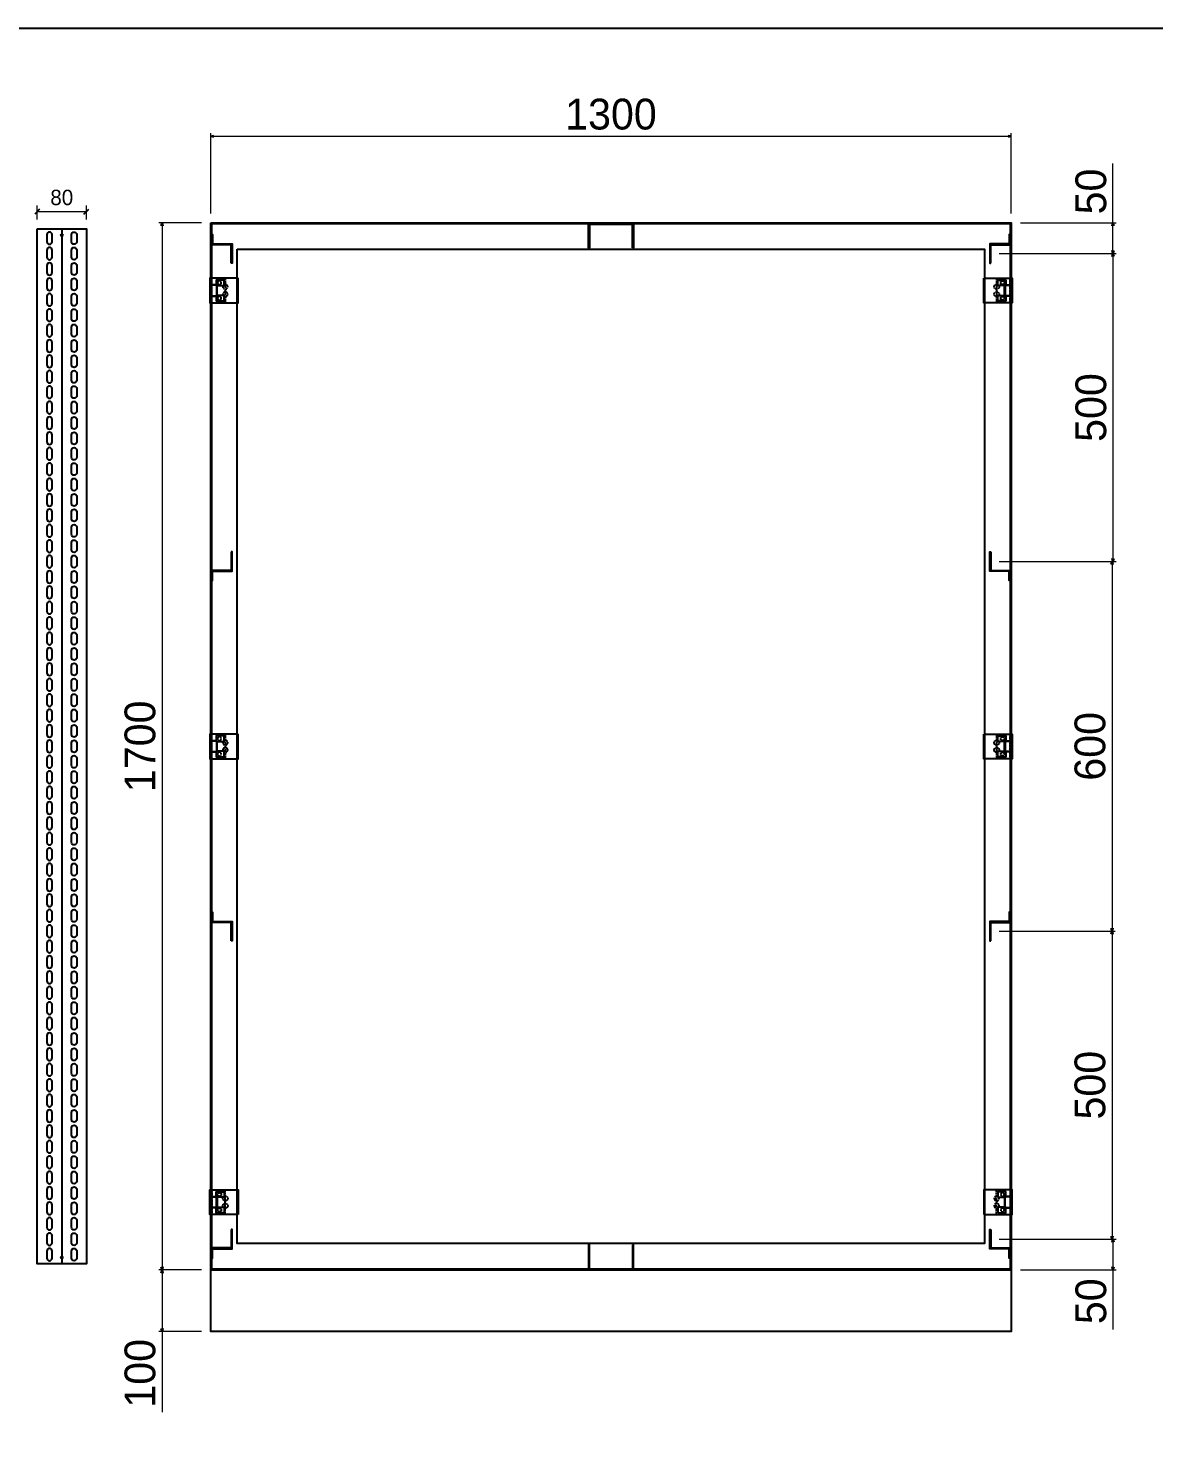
# Model space of a CAD drawing. Header units: millimetres. Extents: x 0 to 5692, y 0 to 4025.
# Drawn here: x 2035 to 3864, y 1738 to 4025 of the extents above; entities that cross this region are included whole.
import ezdxf

# ---------------------------------------------------------------- set-up
doc = ezdxf.new("R2010")
doc.units = ezdxf.units.MM
doc.linetypes.add('HIDDEN2', pattern=[4.7625, 3.175, -1.5875])
doc.layers.add('DIM', color=253, linetype='Continuous')
doc.styles.add('Arial', font='arial.ttf')
doc.dimstyles.new('CNC', dxfattribs={"dimtxt": 50, "dimasz": 5, "dimexe": 5, "dimexo": 15, "dimgap": 10, "dimtad": 1, "dimdec": 0, "dimtxsty": 'Standard', "dimblk": 'OPEN30', "dimcen": 10, "dimclrd": 5, "dimclre": 5, "dimclrt": 3, "dimazin": 3, "dimtfac": 1, "dimtdec": 0, "dimtmove": 0, "dimatfit": 3, "dimldrblk": 'ARCHTICK', "dimlwd": 9, "dimlwe": 9})
doc.dimstyles.new('Dim-25', dxfattribs={"dimtxt": 25, "dimasz": 8, "dimexe": 10, "dimexo": 15, "dimgap": 10, "dimtad": 1, "dimdec": 0, "dimtxsty": 'Standard', "dimblk": 'OBLIQUE', "dimcen": 10, "dimclrd": 5, "dimclre": 5, "dimclrt": 3, "dimazin": 3, "dimtfac": 1, "dimtdec": 0, "dimtmove": 0, "dimatfit": 3, "dimldrblk": 'OBLIQUE', "dimlwd": 9, "dimlwe": 9})

# ---------------------------------------------------------------- blocks, each defined once
blk = doc.blocks.new('KHUNG CHUẨN')
at = {"color": 7}
blk.add_lwpolyline([(16919.2, -26555.2), (19889.2, -26555.2), (19889.2, -28655.2), (16919.2, -28655.2)], close=True, dxfattribs=at)
at = {"color": 3, "style": 'Arial'}
for tag, p in [('#01', (17055.6, -28580.1)), ('#02', (17431.4, -28580.1)), ('#03', (18030.6, -28580.1)), ('#08', (18751.7, -28580.1)), ('#10', (19064.8, -28580.1)), ('#11', (19060.3, -28625.7)), ('#12', (19806.5, -28628.9)), ('#04', (17024.8, -28634.6)), ('#05', (17308.5, -28633)), ('#06', (17632.7, -28633.7)), ('#07', (18002, -28634.7)), ('#09', (18753.8, -28632.6))]:
    blk.add_attdef(tag, p, '', height=20, dxfattribs=at)
blk = doc.blocks.new('*D8')
at = {"color": 5, "lineweight": 9, "ltscale": 3, "transparency": 16777216}
for p, q in [((2332.1, 3724.1), (2332.1, 3854.5)), ((2337.1, 3849.5), (3627.1, 3849.5)), ((3632.1, 3724.1), (3632.1, 3854.5))]:
    blk.add_line(p, q, dxfattribs=at)
at = {"color": 0, "linetype": 'ByBlock', "lineweight": -2}
for p, q in [((2332.1, 3849.5), (2337.1, 3850.9)), ((2337.1, 3848.2), (2332.1, 3849.5)), ((2332.1, 3849.5), (2337.1, 3849.5)), ((3627.1, 3850.9), (3632.1, 3849.5)), ((3632.1, 3849.5), (3627.1, 3848.2)), ((3632.1, 3849.5), (3627.1, 3849.5))]:
    blk.add_line(p, q, dxfattribs=at)
at = {"layer": 'Defpoints', "color": 0, "ltscale": 3, "transparency": 16777216}
for p in [(3632.1, 3849.5), (2332.1, 3709.1), (3632.1, 3709.1)]:
    blk.add_point(p, dxfattribs=at)
at = {"color": 3, "ltscale": 3, "transparency": 16777216, "insert": (2982.1, 3885.1), "char_height": 50, "attachment_point": 5}
blk.add_mtext('1300', dxfattribs=at)
blk = doc.blocks.new('_ArchTick')
at = {"color": 0, "const_width": 0.15}
blk.add_lwpolyline([(-0.5, -0.5), (0.5, 0.5)], dxfattribs=at)
blk = doc.blocks.new('_Open30')
at = {"color": 0, "linetype": 'ByBlock', "lineweight": -2}
for p, q in [((-1, 0.27), (0, 0)), ((0, 0), (-1, -0.27)), ((0, 0), (-1, 0))]:
    blk.add_line(p, q, dxfattribs=at)
blk = doc.blocks.new('*D9')
at = {"color": 5, "lineweight": 9, "ltscale": 3, "transparency": 16777216}
for p, q in [((2317.1, 3709.1), (2247.9, 3709.1)), ((2252.9, 3704.1), (2252.9, 2014.1)), ((2317.1, 2009.1), (2247.9, 2009.1))]:
    blk.add_line(p, q, dxfattribs=at)
at = {"color": 0, "linetype": 'ByBlock', "lineweight": -2}
for p, q in [((2251.5, 3704.1), (2252.9, 3709.1)), ((2252.9, 3709.1), (2254.2, 3704.1)), ((2252.9, 3709.1), (2252.9, 3704.1)), ((2252.9, 2009.1), (2251.5, 2014.1)), ((2254.2, 2014.1), (2252.9, 2009.1)), ((2252.9, 2009.1), (2252.9, 2014.1))]:
    blk.add_line(p, q, dxfattribs=at)
at = {"layer": 'Defpoints', "color": 0, "ltscale": 3, "transparency": 16777216}
for p in [(2332.1, 3709.1), (2252.9, 2009.1), (2332.1, 2009.1)]:
    blk.add_point(p, dxfattribs=at)
at = {"color": 3, "ltscale": 3, "transparency": 16777216, "insert": (2217.3, 2859.1), "char_height": 50, "attachment_point": 5, "rotation": 90}
blk.add_mtext('1700', dxfattribs=at)
blk = doc.blocks.new('*D10')
at = {"color": 5, "lineweight": 9, "ltscale": 3, "transparency": 16777216}
for p, q in [((2317.1, 2009.1), (2247.9, 2009.1)), ((2252.9, 2004.1), (2252.9, 1914.1)), ((2317.1, 1909.1), (2247.9, 1909.1)), ((2252.9, 1909.1), (2252.9, 1778.5))]:
    blk.add_line(p, q, dxfattribs=at)
at = {"color": 0, "linetype": 'ByBlock', "lineweight": -2}
for p, q in [((2251.5, 2004.1), (2252.9, 2009.1)), ((2252.9, 2009.1), (2254.2, 2004.1)), ((2252.9, 2009.1), (2252.9, 2004.1)), ((2252.9, 1909.1), (2251.5, 1914.1)), ((2254.2, 1914.1), (2252.9, 1909.1)), ((2252.9, 1909.1), (2252.9, 1914.1))]:
    blk.add_line(p, q, dxfattribs=at)
at = {"layer": 'Defpoints', "color": 0, "ltscale": 3, "transparency": 16777216}
for p in [(2332.1, 2009.1), (2252.9, 1909.1), (2332.1, 1909.1)]:
    blk.add_point(p, dxfattribs=at)
at = {"color": 3, "ltscale": 3, "transparency": 16777216, "insert": (2217.3, 1841.3), "char_height": 50, "attachment_point": 5, "rotation": 90}
blk.add_mtext('100', dxfattribs=at)
blk = doc.blocks.new('HL044-1.3-C')
at = {"color": 1, "linetype": 'HIDDEN2', "ltscale": 0.5}
for p, q in [((-25, 40), (-25, 0)), ((-3, 0), (-3, 40))]:
    blk.add_line(p, q, dxfattribs=at)
at = {"color": 1}
for p, q in [((-12, 29), (0, 29)), ((-12, 11), (-12, 29)), ((-11, 28.5), (0, 28.5)), ((-11, 28.5), (-11, 11.5)), ((0, 11), (-12, 11)), ((0, 11.5), (-11, 11.5))]:
    blk.add_line(p, q, dxfattribs=at)
blk.add_lwpolyline([(-46, 40), (0, 40), (0, 0), (-46, 0)], close=True, dxfattribs=at)
at = {"color": 1, "linetype": 'HIDDEN2', "ltscale": 0.5}
for centre, radius in [((-25, 26), 4), ((-15.5, 32.5), 3), ((-25, 14), 4), ((-15.5, 7.5), 3)]:
    blk.add_circle(centre, radius, dxfattribs=at)
blk = doc.blocks.new('*D11')
at = {"color": 5, "lineweight": 9, "ltscale": 3, "transparency": 16777216}
for p, q in [((3797.5, 3709.1), (3797.5, 3805.5)), ((3647.1, 3709.1), (3802.5, 3709.1)), ((3797.5, 3664.1), (3797.5, 3704.1)), ((3612.6, 3659.1), (3802.5, 3659.1))]:
    blk.add_line(p, q, dxfattribs=at)
at = {"color": 0, "linetype": 'ByBlock', "lineweight": -2}
for p, q in [((3796.1, 3704.1), (3797.5, 3709.1)), ((3797.5, 3709.1), (3798.8, 3704.1)), ((3797.5, 3709.1), (3797.5, 3704.1)), ((3797.5, 3659.1), (3796.1, 3664.1)), ((3798.8, 3664.1), (3797.5, 3659.1)), ((3797.5, 3659.1), (3797.5, 3664.1))]:
    blk.add_line(p, q, dxfattribs=at)
at = {"layer": 'Defpoints', "color": 0, "ltscale": 3, "transparency": 16777216}
for p in [(3632.1, 3709.1), (3797.5, 3709.1), (3597.6, 3659.1)]:
    blk.add_point(p, dxfattribs=at)
at = {"color": 3, "ltscale": 3, "transparency": 16777216, "insert": (3761.9, 3759.8), "char_height": 50, "attachment_point": 5, "rotation": 90}
blk.add_mtext('50', dxfattribs=at)
blk = doc.blocks.new('*D12')
at = {"color": 5, "lineweight": 9, "ltscale": 3, "transparency": 16777216}
for p, q in [((3614.1, 3659.1), (3802.5, 3659.1)), ((3797.5, 3654.1), (3797.5, 3164.1)), ((3612.6, 3159.1), (3802.5, 3159.1))]:
    blk.add_line(p, q, dxfattribs=at)
at = {"color": 0, "linetype": 'ByBlock', "lineweight": -2}
for p, q in [((3796.1, 3654.1), (3797.5, 3659.1)), ((3797.5, 3659.1), (3798.8, 3654.1)), ((3797.5, 3659.1), (3797.5, 3654.1)), ((3797.5, 3159.1), (3796.1, 3164.1)), ((3798.8, 3164.1), (3797.5, 3159.1)), ((3797.5, 3159.1), (3797.5, 3164.1))]:
    blk.add_line(p, q, dxfattribs=at)
at = {"layer": 'Defpoints', "color": 0, "ltscale": 3, "transparency": 16777216}
for p in [(3599.1, 3659.1), (3597.6, 3159.1), (3797.5, 3159.1)]:
    blk.add_point(p, dxfattribs=at)
at = {"color": 3, "ltscale": 3, "transparency": 16777216, "insert": (3761.9, 3409.1), "char_height": 50, "attachment_point": 5, "rotation": 90}
blk.add_mtext('500', dxfattribs=at)
blk = doc.blocks.new('*D13')
at = {"color": 5, "lineweight": 9, "ltscale": 3, "transparency": 16777216}
for p, q in [((3612.6, 3159.1), (3801, 3159.1)), ((3796, 3154.1), (3796, 2564.1)), ((3612.6, 2559.1), (3801, 2559.1))]:
    blk.add_line(p, q, dxfattribs=at)
at = {"color": 0, "linetype": 'ByBlock', "lineweight": -2}
for p, q in [((3794.6, 3154.1), (3796, 3159.1)), ((3796, 3159.1), (3797.3, 3154.1)), ((3796, 3159.1), (3796, 3154.1)), ((3796, 2559.1), (3794.6, 2564.1)), ((3797.3, 2564.1), (3796, 2559.1)), ((3796, 2559.1), (3796, 2564.1))]:
    blk.add_line(p, q, dxfattribs=at)
at = {"layer": 'Defpoints', "color": 0, "ltscale": 3, "transparency": 16777216}
for p in [(3597.6, 3159.1), (3597.6, 2559.1), (3796, 2559.1)]:
    blk.add_point(p, dxfattribs=at)
at = {"color": 3, "ltscale": 3, "transparency": 16777216, "insert": (3760.4, 2859.1), "char_height": 50, "attachment_point": 5, "rotation": 90}
blk.add_mtext('600', dxfattribs=at)
blk = doc.blocks.new('*D14')
at = {"color": 5, "lineweight": 9, "ltscale": 3, "transparency": 16777216}
for p, q in [((3612.6, 2559.1), (3801, 2559.1)), ((3796, 2554.1), (3796, 2064.1)), ((3612.6, 2059.1), (3801, 2059.1))]:
    blk.add_line(p, q, dxfattribs=at)
at = {"color": 0, "linetype": 'ByBlock', "lineweight": -2}
for p, q in [((3794.6, 2554.1), (3796, 2559.1)), ((3796, 2559.1), (3797.3, 2554.1)), ((3796, 2559.1), (3796, 2554.1)), ((3796, 2059.1), (3794.6, 2064.1)), ((3797.3, 2064.1), (3796, 2059.1)), ((3796, 2059.1), (3796, 2064.1))]:
    blk.add_line(p, q, dxfattribs=at)
at = {"layer": 'Defpoints', "color": 0, "ltscale": 3, "transparency": 16777216}
for p in [(3597.6, 2559.1), (3597.6, 2059.1), (3796, 2059.1)]:
    blk.add_point(p, dxfattribs=at)
at = {"color": 3, "ltscale": 3, "transparency": 16777216, "insert": (3760.4, 2309.1), "char_height": 50, "attachment_point": 5, "rotation": 90}
blk.add_mtext('500', dxfattribs=at)
blk = doc.blocks.new('*D15')
at = {"color": 5, "lineweight": 9, "ltscale": 3, "transparency": 16777216}
for p, q in [((3614.1, 2059.1), (3802.5, 2059.1)), ((3797.5, 2054.1), (3797.5, 2014.1)), ((3647.1, 2009.1), (3802.5, 2009.1)), ((3797.5, 2009.1), (3797.5, 1912.6))]:
    blk.add_line(p, q, dxfattribs=at)
at = {"color": 0, "linetype": 'ByBlock', "lineweight": -2}
for p, q in [((3796.1, 2054.1), (3797.5, 2059.1)), ((3797.5, 2059.1), (3798.8, 2054.1)), ((3797.5, 2059.1), (3797.5, 2054.1)), ((3797.5, 2009.1), (3796.1, 2014.1)), ((3798.8, 2014.1), (3797.5, 2009.1)), ((3797.5, 2009.1), (3797.5, 2014.1))]:
    blk.add_line(p, q, dxfattribs=at)
at = {"layer": 'Defpoints', "color": 0, "ltscale": 3, "transparency": 16777216}
for p in [(3599.1, 2059.1), (3632.1, 2009.1), (3797.5, 2009.1)]:
    blk.add_point(p, dxfattribs=at)
at = {"color": 3, "ltscale": 3, "transparency": 16777216, "insert": (3761.9, 1958.3), "char_height": 50, "attachment_point": 5, "rotation": 90}
blk.add_mtext('50', dxfattribs=at)
blk = doc.blocks.new('*D18')
at = {"color": 0, "linetype": 'ByBlock', "lineweight": -2}
for p, q in [((2054, 3731.2), (2046, 3723.2)), ((2126, 3723.2), (2134, 3731.2))]:
    blk.add_line(p, q, dxfattribs=at)
at = {"layer": 'Defpoints', "color": 0, "ltscale": 3, "transparency": 16777216}
for p in [(2130, 3727.2), (2050, 3699.1), (2130, 3699.1)]:
    blk.add_point(p, dxfattribs=at)
at = {"layer": 'DIM', "color": 5, "lineweight": 9, "ltscale": 3, "transparency": 16777216}
for p, q in [((2050, 3714.1), (2050, 3737.2)), ((2130, 3714.1), (2130, 3737.2)), ((2050, 3727.2), (2130, 3727.2))]:
    blk.add_line(p, q, dxfattribs=at)
at = {"layer": 'DIM', "color": 3, "ltscale": 3, "transparency": 16777216, "insert": (2090, 3750), "char_height": 25, "attachment_point": 5}
blk.add_mtext('80', dxfattribs=at)
blk = doc.blocks.new('_Oblique')
at = {"color": 0, "linetype": 'ByBlock', "lineweight": -2}
blk.add_line((-0.5, -0.5), (0.5, 0.5), dxfattribs=at)

msp = doc.modelspace()

# ---------------------------------------------------------------- linework, layer by layer
at = {"color": 7, "ltscale": 3}
msp.add_line((2090, 3699.1), (2090, 2019.1), dxfattribs=at)
at = {"ltscale": 3}
for points in [[(2332.1, 3709.1), (3632.1, 3709.1), (3632.1, 2009.1), (2332.1, 2009.1)], [(2333.6, 3707.6), (3630.6, 3707.6), (3630.6, 2010.6), (2333.6, 2010.6)], [(2375.1, 3666.1), (3589.1, 3666.1), (3589.1, 2052.1), (2375.1, 2052.1)], [(2332.1, 2009.1), (3632.1, 2009.1), (3632.1, 1909.1), (2332.1, 1909.1)]]:
    msp.add_lwpolyline(points, close=True, dxfattribs=at)
at = {"color": 8}
for points in [[(3017.1, 3668.3), (3017.1, 3706.1), (2947.1, 3706.1), (2947.1, 3668.3), (2945.6, 3668.3), (2945.6, 3707.6), (3018.6, 3707.6), (3018.6, 3668.3)], [(2365.1, 3643.3), (2365.1, 3673.3), (2333.6, 3673.3), (2333.6, 3689.8), (2335.1, 3689.8), (2335.1, 3674.8), (2366.6, 3674.8), (2366.6, 3643.3)], [(3599.1, 3643.3), (3599.1, 3673.3), (3630.6, 3673.3), (3630.6, 3689.8), (3629.1, 3689.8), (3629.1, 3674.8), (3597.6, 3674.8), (3597.6, 3643.3)], [(2365.1, 3174.8), (2365.1, 3144.8), (2333.6, 3144.8), (2333.6, 3128.3), (2335.1, 3128.3), (2335.1, 3143.3), (2366.6, 3143.3), (2366.6, 3174.8)], [(3599.1, 3174.8), (3599.1, 3144.8), (3630.6, 3144.8), (3630.6, 3128.3), (3629.1, 3128.3), (3629.1, 3143.3), (3597.6, 3143.3), (3597.6, 3174.8)], [(2365.1, 2543.3), (2365.1, 2573.3), (2333.6, 2573.3), (2333.6, 2589.8), (2335.1, 2589.8), (2335.1, 2574.8), (2366.6, 2574.8), (2366.6, 2543.3)], [(3599.1, 2543.3), (3599.1, 2573.3), (3630.6, 2573.3), (3630.6, 2589.8), (3629.1, 2589.8), (3629.1, 2574.8), (3597.6, 2574.8), (3597.6, 2543.3)], [(2365.1, 2074.8), (2365.1, 2044.8), (2333.6, 2044.8), (2333.6, 2028.3), (2335.1, 2028.3), (2335.1, 2043.3), (2366.6, 2043.3), (2366.6, 2074.8)], [(3599.1, 2074.8), (3599.1, 2044.8), (3630.6, 2044.8), (3630.6, 2028.3), (3629.1, 2028.3), (3629.1, 2043.3), (3597.6, 2043.3), (3597.6, 2074.8)], [(3017.1, 2049.8), (3017.1, 2010.6), (2947.1, 2010.6), (2947.1, 2049.8), (2945.6, 2049.8), (2945.6, 2009.1), (3018.6, 2009.1), (3018.6, 2049.8)]]:
    msp.add_lwpolyline(points, close=True, dxfattribs=at)
at = {"color": 7, "ltscale": 3}
msp.add_lwpolyline([(2050, 3699.1), (2130, 3699.1), (2130, 2019.1), (2050, 2019.1)], close=True, dxfattribs=at)
at = {"color": 2, "ltscale": 3}
for points in [[(2074.3, 3678.3), (2074.3, 3689.8, 1), (2065.8, 3689.8), (2065.8, 3678.3, 1)], [(2105.8, 3678.3), (2105.8, 3689.8, -1), (2114.3, 3689.8), (2114.3, 3678.3, -1)], [(2074.3, 3653.3), (2074.3, 3664.8, 1), (2065.8, 3664.8), (2065.8, 3653.3, 1)], [(2105.8, 3653.3), (2105.8, 3664.8, -1), (2114.3, 3664.8), (2114.3, 3653.3, -1)], [(2074.3, 3628.3), (2074.3, 3639.8, 1), (2065.8, 3639.8), (2065.8, 3628.3, 1)], [(2105.8, 3628.3), (2105.8, 3639.8, -1), (2114.3, 3639.8), (2114.3, 3628.3, -1)], [(2074.3, 3603.3), (2074.3, 3614.8, 1), (2065.8, 3614.8), (2065.8, 3603.3, 1)], [(2105.8, 3603.3), (2105.8, 3614.8, -1), (2114.3, 3614.8), (2114.3, 3603.3, -1)], [(2074.3, 3578.3), (2074.3, 3589.8, 1), (2065.8, 3589.8), (2065.8, 3578.3, 1)], [(2105.8, 3578.3), (2105.8, 3589.8, -1), (2114.3, 3589.8), (2114.3, 3578.3, -1)], [(2074.3, 3553.3), (2074.3, 3564.8, 1), (2065.8, 3564.8), (2065.8, 3553.3, 1)], [(2105.8, 3553.3), (2105.8, 3564.8, -1), (2114.3, 3564.8), (2114.3, 3553.3, -1)], [(2074.3, 3528.3), (2074.3, 3539.8, 1), (2065.8, 3539.8), (2065.8, 3528.3, 1)], [(2105.8, 3528.3), (2105.8, 3539.8, -1), (2114.3, 3539.8), (2114.3, 3528.3, -1)], [(2074.3, 3503.3), (2074.3, 3514.8, 1), (2065.8, 3514.8), (2065.8, 3503.3, 1)], [(2105.8, 3503.3), (2105.8, 3514.8, -1), (2114.3, 3514.8), (2114.3, 3503.3, -1)], [(2074.3, 3478.3), (2074.3, 3489.8, 1), (2065.8, 3489.8), (2065.8, 3478.3, 1)], [(2105.8, 3478.3), (2105.8, 3489.8, -1), (2114.3, 3489.8), (2114.3, 3478.3, -1)], [(2074.3, 3453.3), (2074.3, 3464.8, 1), (2065.8, 3464.8), (2065.8, 3453.3, 1)], [(2105.8, 3453.3), (2105.8, 3464.8, -1), (2114.3, 3464.8), (2114.3, 3453.3, -1)], [(2074.3, 3428.3), (2074.3, 3439.8, 1), (2065.8, 3439.8), (2065.8, 3428.3, 1)], [(2105.8, 3428.3), (2105.8, 3439.8, -1), (2114.3, 3439.8), (2114.3, 3428.3, -1)], [(2074.3, 3403.3), (2074.3, 3414.8, 1), (2065.8, 3414.8), (2065.8, 3403.3, 1)], [(2105.8, 3403.3), (2105.8, 3414.8, -1), (2114.3, 3414.8), (2114.3, 3403.3, -1)], [(2074.3, 3378.3), (2074.3, 3389.8, 1), (2065.8, 3389.8), (2065.8, 3378.3, 1)], [(2105.8, 3378.3), (2105.8, 3389.8, -1), (2114.3, 3389.8), (2114.3, 3378.3, -1)], [(2074.3, 3353.3), (2074.3, 3364.8, 1), (2065.8, 3364.8), (2065.8, 3353.3, 1)], [(2105.8, 3353.3), (2105.8, 3364.8, -1), (2114.3, 3364.8), (2114.3, 3353.3, -1)], [(2074.3, 3328.3), (2074.3, 3339.8, 1), (2065.8, 3339.8), (2065.8, 3328.3, 1)], [(2105.8, 3328.3), (2105.8, 3339.8, -1), (2114.3, 3339.8), (2114.3, 3328.3, -1)], [(2074.3, 3303.3), (2074.3, 3314.8, 1), (2065.8, 3314.8), (2065.8, 3303.3, 1)], [(2105.8, 3303.3), (2105.8, 3314.8, -1), (2114.3, 3314.8), (2114.3, 3303.3, -1)], [(2074.3, 3278.3), (2074.3, 3289.8, 1), (2065.8, 3289.8), (2065.8, 3278.3, 1)], [(2105.8, 3278.3), (2105.8, 3289.8, -1), (2114.3, 3289.8), (2114.3, 3278.3, -1)], [(2074.3, 3253.3), (2074.3, 3264.8, 1), (2065.8, 3264.8), (2065.8, 3253.3, 1)], [(2105.8, 3253.3), (2105.8, 3264.8, -1), (2114.3, 3264.8), (2114.3, 3253.3, -1)], [(2074.3, 3228.3), (2074.3, 3239.8, 1), (2065.8, 3239.8), (2065.8, 3228.3, 1)], [(2105.8, 3228.3), (2105.8, 3239.8, -1), (2114.3, 3239.8), (2114.3, 3228.3, -1)], [(2074.3, 3203.3), (2074.3, 3214.8, 1), (2065.8, 3214.8), (2065.8, 3203.3, 1)], [(2105.8, 3203.3), (2105.8, 3214.8, -1), (2114.3, 3214.8), (2114.3, 3203.3, -1)], [(2074.3, 3178.3), (2074.3, 3189.8, 1), (2065.8, 3189.8), (2065.8, 3178.3, 1)], [(2105.8, 3178.3), (2105.8, 3189.8, -1), (2114.3, 3189.8), (2114.3, 3178.3, -1)], [(2074.3, 3153.3), (2074.3, 3164.8, 1), (2065.8, 3164.8), (2065.8, 3153.3, 1)], [(2105.8, 3153.3), (2105.8, 3164.8, -1), (2114.3, 3164.8), (2114.3, 3153.3, -1)], [(2074.3, 3128.3), (2074.3, 3139.8, 1), (2065.8, 3139.8), (2065.8, 3128.3, 1)], [(2105.8, 3128.3), (2105.8, 3139.8, -1), (2114.3, 3139.8), (2114.3, 3128.3, -1)], [(2074.3, 3103.3), (2074.3, 3114.8, 1), (2065.8, 3114.8), (2065.8, 3103.3, 1)], [(2105.8, 3103.3), (2105.8, 3114.8, -1), (2114.3, 3114.8), (2114.3, 3103.3, -1)], [(2074.3, 3078.3), (2074.3, 3089.8, 1), (2065.8, 3089.8), (2065.8, 3078.3, 1)], [(2105.8, 3078.3), (2105.8, 3089.8, -1), (2114.3, 3089.8), (2114.3, 3078.3, -1)], [(2074.3, 3053.3), (2074.3, 3064.8, 1), (2065.8, 3064.8), (2065.8, 3053.3, 1)], [(2105.8, 3053.3), (2105.8, 3064.8, -1), (2114.3, 3064.8), (2114.3, 3053.3, -1)], [(2074.3, 3028.3), (2074.3, 3039.8, 1), (2065.8, 3039.8), (2065.8, 3028.3, 1)], [(2105.8, 3028.3), (2105.8, 3039.8, -1), (2114.3, 3039.8), (2114.3, 3028.3, -1)], [(2074.3, 3003.3), (2074.3, 3014.8, 1), (2065.8, 3014.8), (2065.8, 3003.3, 1)], [(2105.8, 3003.3), (2105.8, 3014.8, -1), (2114.3, 3014.8), (2114.3, 3003.3, -1)], [(2074.3, 2978.3), (2074.3, 2989.8, 1), (2065.8, 2989.8), (2065.8, 2978.3, 1)], [(2105.8, 2978.3), (2105.8, 2989.8, -1), (2114.3, 2989.8), (2114.3, 2978.3, -1)], [(2074.3, 2953.3), (2074.3, 2964.8, 1), (2065.8, 2964.8), (2065.8, 2953.3, 1)], [(2105.8, 2953.3), (2105.8, 2964.8, -1), (2114.3, 2964.8), (2114.3, 2953.3, -1)], [(2074.3, 2928.3), (2074.3, 2939.8, 1), (2065.8, 2939.8), (2065.8, 2928.3, 1)], [(2105.8, 2928.3), (2105.8, 2939.8, -1), (2114.3, 2939.8), (2114.3, 2928.3, -1)], [(2074.3, 2903.3), (2074.3, 2914.8, 1), (2065.8, 2914.8), (2065.8, 2903.3, 1)], [(2105.8, 2903.3), (2105.8, 2914.8, -1), (2114.3, 2914.8), (2114.3, 2903.3, -1)], [(2074.3, 2878.3), (2074.3, 2889.8, 1), (2065.8, 2889.8), (2065.8, 2878.3, 1)], [(2105.8, 2878.3), (2105.8, 2889.8, -1), (2114.3, 2889.8), (2114.3, 2878.3, -1)], [(2074.3, 2853.3), (2074.3, 2864.8, 1), (2065.8, 2864.8), (2065.8, 2853.3, 1)], [(2105.8, 2853.3), (2105.8, 2864.8, -1), (2114.3, 2864.8), (2114.3, 2853.3, -1)], [(2074.3, 2828.3), (2074.3, 2839.8, 1), (2065.8, 2839.8), (2065.8, 2828.3, 1)], [(2105.8, 2828.3), (2105.8, 2839.8, -1), (2114.3, 2839.8), (2114.3, 2828.3, -1)], [(2074.3, 2803.3), (2074.3, 2814.8, 1), (2065.8, 2814.8), (2065.8, 2803.3, 1)], [(2105.8, 2803.3), (2105.8, 2814.8, -1), (2114.3, 2814.8), (2114.3, 2803.3, -1)], [(2074.3, 2778.3), (2074.3, 2789.8, 1), (2065.8, 2789.8), (2065.8, 2778.3, 1)], [(2105.8, 2778.3), (2105.8, 2789.8, -1), (2114.3, 2789.8), (2114.3, 2778.3, -1)], [(2074.3, 2753.3), (2074.3, 2764.8, 1), (2065.8, 2764.8), (2065.8, 2753.3, 1)], [(2105.8, 2753.3), (2105.8, 2764.8, -1), (2114.3, 2764.8), (2114.3, 2753.3, -1)], [(2074.3, 2728.3), (2074.3, 2739.8, 1), (2065.8, 2739.8), (2065.8, 2728.3, 1)], [(2105.8, 2728.3), (2105.8, 2739.8, -1), (2114.3, 2739.8), (2114.3, 2728.3, -1)], [(2074.3, 2703.3), (2074.3, 2714.8, 1), (2065.8, 2714.8), (2065.8, 2703.3, 1)], [(2105.8, 2703.3), (2105.8, 2714.8, -1), (2114.3, 2714.8), (2114.3, 2703.3, -1)], [(2074.3, 2678.3), (2074.3, 2689.8, 1), (2065.8, 2689.8), (2065.8, 2678.3, 1)], [(2105.8, 2678.3), (2105.8, 2689.8, -1), (2114.3, 2689.8), (2114.3, 2678.3, -1)], [(2074.3, 2653.3), (2074.3, 2664.8, 1), (2065.8, 2664.8), (2065.8, 2653.3, 1)], [(2105.8, 2653.3), (2105.8, 2664.8, -1), (2114.3, 2664.8), (2114.3, 2653.3, -1)], [(2074.3, 2628.3), (2074.3, 2639.8, 1), (2065.8, 2639.8), (2065.8, 2628.3, 1)], [(2105.8, 2628.3), (2105.8, 2639.8, -1), (2114.3, 2639.8), (2114.3, 2628.3, -1)], [(2074.3, 2603.3), (2074.3, 2614.8, 1), (2065.8, 2614.8), (2065.8, 2603.3, 1)], [(2105.8, 2603.3), (2105.8, 2614.8, -1), (2114.3, 2614.8), (2114.3, 2603.3, -1)], [(2074.3, 2578.3), (2074.3, 2589.8, 1), (2065.8, 2589.8), (2065.8, 2578.3, 1)], [(2105.8, 2578.3), (2105.8, 2589.8, -1), (2114.3, 2589.8), (2114.3, 2578.3, -1)], [(2074.3, 2553.3), (2074.3, 2564.8, 1), (2065.8, 2564.8), (2065.8, 2553.3, 1)], [(2105.8, 2553.3), (2105.8, 2564.8, -1), (2114.3, 2564.8), (2114.3, 2553.3, -1)], [(2074.3, 2528.3), (2074.3, 2539.8, 1), (2065.8, 2539.8), (2065.8, 2528.3, 1)], [(2105.8, 2528.3), (2105.8, 2539.8, -1), (2114.3, 2539.8), (2114.3, 2528.3, -1)], [(2074.3, 2503.3), (2074.3, 2514.8, 1), (2065.8, 2514.8), (2065.8, 2503.3, 1)], [(2105.8, 2503.3), (2105.8, 2514.8, -1), (2114.3, 2514.8), (2114.3, 2503.3, -1)], [(2074.3, 2478.3), (2074.3, 2489.8, 1), (2065.8, 2489.8), (2065.8, 2478.3, 1)], [(2105.8, 2478.3), (2105.8, 2489.8, -1), (2114.3, 2489.8), (2114.3, 2478.3, -1)], [(2074.3, 2453.3), (2074.3, 2464.8, 1), (2065.8, 2464.8), (2065.8, 2453.3, 1)], [(2105.8, 2453.3), (2105.8, 2464.8, -1), (2114.3, 2464.8), (2114.3, 2453.3, -1)], [(2074.3, 2428.3), (2074.3, 2439.8, 1), (2065.8, 2439.8), (2065.8, 2428.3, 1)], [(2105.8, 2428.3), (2105.8, 2439.8, -1), (2114.3, 2439.8), (2114.3, 2428.3, -1)], [(2074.3, 2403.3), (2074.3, 2414.8, 1), (2065.8, 2414.8), (2065.8, 2403.3, 1)], [(2105.8, 2403.3), (2105.8, 2414.8, -1), (2114.3, 2414.8), (2114.3, 2403.3, -1)], [(2074.3, 2378.3), (2074.3, 2389.8, 1), (2065.8, 2389.8), (2065.8, 2378.3, 1)], [(2105.8, 2378.3), (2105.8, 2389.8, -1), (2114.3, 2389.8), (2114.3, 2378.3, -1)], [(2074.3, 2353.3), (2074.3, 2364.8, 1), (2065.8, 2364.8), (2065.8, 2353.3, 1)], [(2105.8, 2353.3), (2105.8, 2364.8, -1), (2114.3, 2364.8), (2114.3, 2353.3, -1)], [(2074.3, 2328.3), (2074.3, 2339.8, 1), (2065.8, 2339.8), (2065.8, 2328.3, 1)], [(2105.8, 2328.3), (2105.8, 2339.8, -1), (2114.3, 2339.8), (2114.3, 2328.3, -1)], [(2074.3, 2303.3), (2074.3, 2314.8, 1), (2065.8, 2314.8), (2065.8, 2303.3, 1)], [(2105.8, 2303.3), (2105.8, 2314.8, -1), (2114.3, 2314.8), (2114.3, 2303.3, -1)], [(2074.3, 2278.3), (2074.3, 2289.8, 1), (2065.8, 2289.8), (2065.8, 2278.3, 1)], [(2105.8, 2278.3), (2105.8, 2289.8, -1), (2114.3, 2289.8), (2114.3, 2278.3, -1)], [(2074.3, 2253.3), (2074.3, 2264.8, 1), (2065.8, 2264.8), (2065.8, 2253.3, 1)], [(2105.8, 2253.3), (2105.8, 2264.8, -1), (2114.3, 2264.8), (2114.3, 2253.3, -1)], [(2074.3, 2228.3), (2074.3, 2239.8, 1), (2065.8, 2239.8), (2065.8, 2228.3, 1)], [(2105.8, 2228.3), (2105.8, 2239.8, -1), (2114.3, 2239.8), (2114.3, 2228.3, -1)], [(2074.3, 2203.3), (2074.3, 2214.8, 1), (2065.8, 2214.8), (2065.8, 2203.3, 1)], [(2105.8, 2203.3), (2105.8, 2214.8, -1), (2114.3, 2214.8), (2114.3, 2203.3, -1)], [(2074.3, 2178.3), (2074.3, 2189.8, 1), (2065.8, 2189.8), (2065.8, 2178.3, 1)], [(2105.8, 2178.3), (2105.8, 2189.8, -1), (2114.3, 2189.8), (2114.3, 2178.3, -1)], [(2074.3, 2153.3), (2074.3, 2164.8, 1), (2065.8, 2164.8), (2065.8, 2153.3, 1)], [(2105.8, 2153.3), (2105.8, 2164.8, -1), (2114.3, 2164.8), (2114.3, 2153.3, -1)], [(2074.3, 2128.3), (2074.3, 2139.8, 1), (2065.8, 2139.8), (2065.8, 2128.3, 1)], [(2105.8, 2128.3), (2105.8, 2139.8, -1), (2114.3, 2139.8), (2114.3, 2128.3, -1)], [(2074.3, 2103.3), (2074.3, 2114.8, 1), (2065.8, 2114.8), (2065.8, 2103.3, 1)], [(2105.8, 2103.3), (2105.8, 2114.8, -1), (2114.3, 2114.8), (2114.3, 2103.3, -1)], [(2074.3, 2078.3), (2074.3, 2089.8, 1), (2065.8, 2089.8), (2065.8, 2078.3, 1)], [(2105.8, 2078.3), (2105.8, 2089.8, -1), (2114.3, 2089.8), (2114.3, 2078.3, -1)], [(2074.3, 2053.3), (2074.3, 2064.8, 1), (2065.8, 2064.8), (2065.8, 2053.3, 1)], [(2105.8, 2053.3), (2105.8, 2064.8, -1), (2114.3, 2064.8), (2114.3, 2053.3, -1)], [(2074.3, 2028.3), (2074.3, 2039.8, 1), (2065.8, 2039.8), (2065.8, 2028.3, 1)], [(2105.8, 2028.3), (2105.8, 2039.8, -1), (2114.3, 2039.8), (2114.3, 2028.3, -1)]]:
    msp.add_lwpolyline(points, format="xyb", close=True, dxfattribs=at)
at = {"color": 2}
for points in [[(2353.6, 3616.1), (2340.6, 3616.1), (2340.6, 3607.1), (2353.6, 3607.1)], [(3610.6, 3616.1), (3623.6, 3616.1), (3623.6, 3607.1), (3610.6, 3607.1)], [(2353.6, 3591.1), (2340.6, 3591.1), (2340.6, 3582.1), (2353.6, 3582.1)], [(3610.6, 3591.1), (3623.6, 3591.1), (3623.6, 3582.1), (3610.6, 3582.1)], [(2353.6, 2876.1), (2340.6, 2876.1), (2340.6, 2867.1), (2353.6, 2867.1)], [(3610.6, 2876.1), (3623.6, 2876.1), (3623.6, 2867.1), (3610.6, 2867.1)], [(2353.6, 2851.1), (2340.6, 2851.1), (2340.6, 2842.1), (2353.6, 2842.1)], [(3610.6, 2851.1), (3623.6, 2851.1), (3623.6, 2842.1), (3610.6, 2842.1)], [(2353.6, 2127.1), (2340.6, 2127.1), (2340.6, 2136.1), (2353.6, 2136.1)], [(3610.6, 2127.1), (3623.6, 2127.1), (3623.6, 2136.1), (3610.6, 2136.1)], [(2353.6, 2102.1), (2340.6, 2102.1), (2340.6, 2111.1), (2353.6, 2111.1)], [(3610.6, 2102.1), (3623.6, 2102.1), (3623.6, 2111.1), (3610.6, 2111.1)]]:
    msp.add_lwpolyline(points, close=True, dxfattribs=at)
for centre in [(2090, 3689.1), (2090, 2029.1)]:
    msp.add_circle(centre, 1.5, dxfattribs=at)

# ---------------------------------------------------------------- block references
at = {"color": 3, "xscale": 1.916639999987069, "yscale": 1.916639999987069, "zscale": 1.916639999987069}
msp.add_blockref('KHUNG CHUẨN', (-32428.1, 54921.6), dxfattribs=at)
at = {"color": 7, "xscale": -1}
for p in [(2330.6, 3579.1), (2330.6, 2839.1)]:
    msp.add_blockref('HL044-1.3-C', p, dxfattribs=at)
at = {"color": 7}
for p in [(3633.6, 3579.1), (3633.6, 2839.1)]:
    msp.add_blockref('HL044-1.3-C', p, dxfattribs=at)
at = {"color": 7, "rotation": 180}
msp.add_blockref('HL044-1.3-C', (2330.6, 2139.1), dxfattribs=at)
at = {"color": 7, "xscale": -1, "rotation": 180}
msp.add_blockref('HL044-1.3-C', (3633.6, 2139.1), dxfattribs=at)

# ---------------------------------------------------------------- dimensions: what is measured, and where the dimension line sits
at = {"ltscale": 3}
dim = msp.add_linear_dim(base=(3632.1, 3849.5), p1=(2332.1, 3709.1), p2=(3632.1, 3709.1), dimstyle='CNC', dxfattribs=at)
dim.commit()
dim.dimension.update_dxf_attribs({"geometry": '*D8', "text_midpoint": (2982.1, 3885.1)})
for base, p1, p2, picture, middle in [((3797.5, 3709.1), (3597.6, 3659.1), (3632.1, 3709.1), '*D11', (3761.9, 3759.8)), ((2252.9, 2009.1), (2332.1, 3709.1), (2332.1, 2009.1), '*D9', (2217.3, 2859.1)), ((3797.5, 3159.1), (3599.1, 3659.1), (3597.6, 3159.1), '*D12', (3761.9, 3409.1)), ((3796, 2559.1), (3597.6, 3159.1), (3597.6, 2559.1), '*D13', (3760.4, 2859.1)), ((3796, 2059.1), (3597.6, 2559.1), (3597.6, 2059.1), '*D14', (3760.4, 2309.1)), ((3797.5, 2009.1), (3599.1, 2059.1), (3632.1, 2009.1), '*D15', (3761.9, 1958.3)), ((2252.9, 1909.1), (2332.1, 2009.1), (2332.1, 1909.1), '*D10', (2217.3, 1841.3))]:
    dim = msp.add_linear_dim(base=base, p1=p1, p2=p2, angle=90, dimstyle='CNC', dxfattribs=at)
    dim.commit()
    dim.dimension.update_dxf_attribs({"geometry": picture, "text_midpoint": middle})
at = {"layer": 'DIM', "color": 7, "ltscale": 3}
dim = msp.add_linear_dim(base=(2130, 3727.2), p1=(2050, 3699.1), p2=(2130, 3699.1), dimstyle='Dim-25', dxfattribs=at)
dim.commit()
dim.dimension.update_dxf_attribs({"geometry": '*D18', "text_midpoint": (2090, 3750)})

doc.saveas('drawing.dxf')
